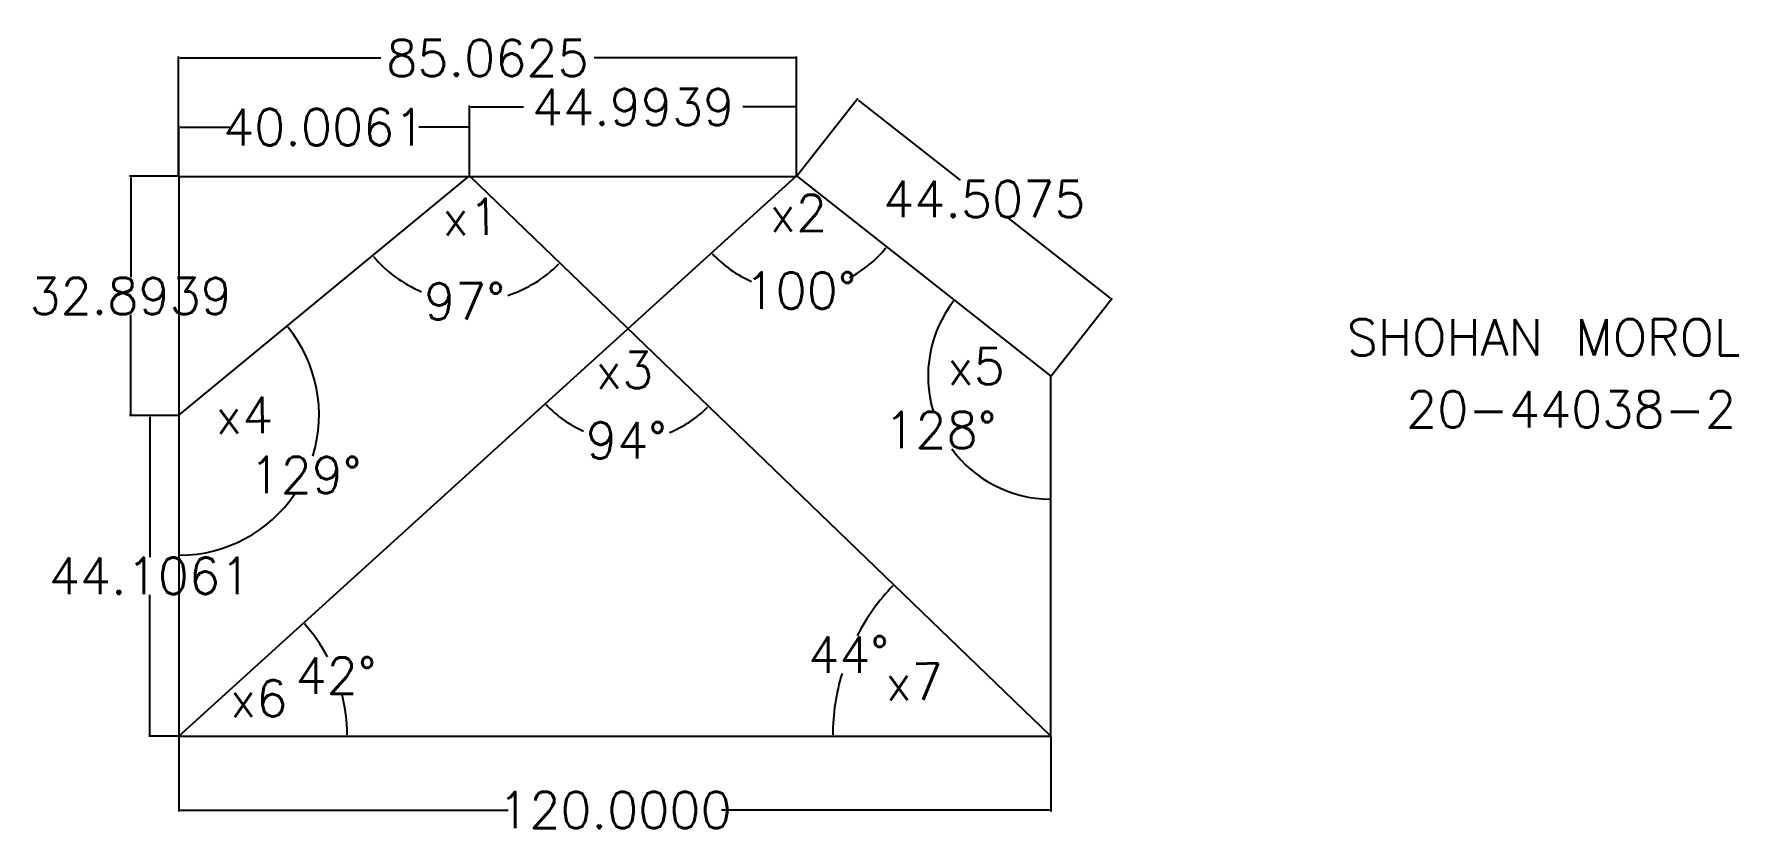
# Model space of a CAD drawing. Header units: inches. Extents: x -5 to 230, y -50 to 60.
import ezdxf

# ---------------------------------------------------------------- set-up
doc = ezdxf.new("R2010")
doc.units = ezdxf.units.IN
doc.header["$MEASUREMENT"] = 0
doc.styles.get("Standard").update_dxf_attribs({"font": 'txt.shx', "height": 5})
doc.dimstyles.get("Standard").update_dxf_attribs({"dimtxt": 5, "dimasz": 0.18, "dimexe": 0.18, "dimexo": 0.0625, "dimgap": 0.09, "dimtad": 0, "dimtih": 1, "dimtoh": 1, "dimdec": 4, "dimzin": 0, "dimdsep": 46, "dimtxsty": 'Standard', "dimcen": 0.09, "dimadec": 0, "dimazin": 0, "dimtfac": 1, "dimtdec": 4, "dimtofl": 0, "dimtmove": 0, "dimatfit": 3, "dimfxl": 1, "dimtolj": 1, "dimtzin": 0, "dimarcsym": 0})

# ---------------------------------------------------------------- blocks, each defined once
blk = doc.blocks.new('*D3')
at = {"color": 0, "lineweight": -2}
for p, q in [((14.84, 40.86), (14.84, 47.74)), ((15.02, 47.56), (21.83, 47.56)), ((54.66, 47.56), (47.84, 47.56)), ((54.84, 40.86), (54.84, 47.74))]:
    blk.add_line(p, q, dxfattribs=at)
at = {"color": 0}
for points in [[(15.02, 47.59), (15.02, 47.53), (14.84, 47.56)], [(54.66, 47.59), (54.66, 47.53), (54.84, 47.56)]]:
    blk.add_solid(points, dxfattribs=at)
at = {"layer": 'Defpoints', "color": 0}
for p in [(54.84, 47.56), (14.84, 40.8), (54.84, 40.8)]:
    blk.add_point(p, dxfattribs=at)
at = {"color": 0, "insert": (34.84, 47.56), "char_height": 5, "attachment_point": 5}
blk.add_mtext('\\A1;40.0061', dxfattribs=at)
blk = doc.blocks.new('*D4')
at = {"color": 0, "lineweight": -2}
for p, q in [((14.77, 7.9), (10.68, 7.9)), ((10.86, 7.72), (10.86, -11.56)), ((10.86, -36.02), (10.86, -16.74)), ((14.77, -36.2), (10.68, -36.2))]:
    blk.add_line(p, q, dxfattribs=at)
at = {"color": 0}
for points in [[(10.83, 7.72), (10.89, 7.72), (10.86, 7.9)], [(10.83, -36.02), (10.89, -36.02), (10.86, -36.2)]]:
    blk.add_solid(points, dxfattribs=at)
at = {"layer": 'Defpoints', "color": 0}
for p in [(10.86, 7.9), (14.84, 7.9), (14.84, -36.2)]:
    blk.add_point(p, dxfattribs=at)
at = {"color": 0, "insert": (10.86, -14.15), "char_height": 5, "attachment_point": 5}
blk.add_mtext('\\A1;44.1061', dxfattribs=at)
blk = doc.blocks.new('*D5')
at = {"color": 0, "lineweight": -2}
for p, q in [((14.77, 40.8), (8.02, 40.8)), ((8.2, 40.62), (8.2, 26.94)), ((8.2, 8.08), (8.2, 21.76)), ((14.71, 7.9), (8.02, 7.9))]:
    blk.add_line(p, q, dxfattribs=at)
at = {"color": 0}
for points in [[(8.17, 40.62), (8.23, 40.62), (8.2, 40.8)], [(8.17, 8.08), (8.23, 8.08), (8.2, 7.9)]]:
    blk.add_solid(points, dxfattribs=at)
at = {"layer": 'Defpoints', "color": 0}
for p in [(14.84, 40.8), (8.2, 7.9), (14.77, 7.9)]:
    blk.add_point(p, dxfattribs=at)
at = {"color": 0, "insert": (8.2, 24.35), "char_height": 5, "attachment_point": 5}
blk.add_mtext('\\A1;32.8939', dxfattribs=at)
blk = doc.blocks.new('*D6')
at = {"color": 0, "lineweight": -2}
for p, q in [((14.77, 40.86), (14.77, 57.26)), ((14.95, 57.08), (42.63, 57.08)), ((99.66, 57.08), (71.98, 57.08)), ((99.84, 40.86), (99.84, 57.26))]:
    blk.add_line(p, q, dxfattribs=at)
at = {"color": 0}
for points in [[(14.95, 57.11), (14.95, 57.05), (14.77, 57.08)], [(99.66, 57.11), (99.66, 57.05), (99.84, 57.08)]]:
    blk.add_solid(points, dxfattribs=at)
at = {"layer": 'Defpoints', "color": 0}
for p in [(99.84, 57.08), (14.77, 40.8), (99.84, 40.8)]:
    blk.add_point(p, dxfattribs=at)
at = {"color": 0, "insert": (57.3, 57.08), "char_height": 5, "attachment_point": 5}
blk.add_mtext('\\A1;85.0625', dxfattribs=at)
blk = doc.blocks.new('*D7')
at = {"color": 0, "lineweight": -2}
for p, q in [((99.87, 40.85), (108.28, 51.55)), ((108.31, 51.29), (122.37, 40.25)), ((143.03, 24.02), (128.96, 35.07)), ((134.87, 13.35), (143.28, 24.05))]:
    blk.add_line(p, q, dxfattribs=at)
at = {"color": 0}
for points in [[(108.33, 51.32), (108.29, 51.27), (108.17, 51.4)], [(143.04, 24.05), (143.01, 24), (143.17, 23.91)]]:
    blk.add_solid(points, dxfattribs=at)
at = {"layer": 'Defpoints', "color": 0}
for p in [(99.84, 40.8), (143.17, 23.91), (134.84, 13.3)]:
    blk.add_point(p, dxfattribs=at)
at = {"color": 0, "insert": (125.67, 37.66), "char_height": 5, "attachment_point": 5}
blk.add_mtext('\\A1;44.5075', dxfattribs=at)
blk = doc.blocks.new('*D8')
at = {"color": 0, "lineweight": -2}
for p, q in [((14.84, -36.26), (14.84, -46.54)), ((134.84, -36.26), (134.84, -46.54)), ((15.02, -46.36), (60.16, -46.36)), ((134.66, -46.36), (89.51, -46.36))]:
    blk.add_line(p, q, dxfattribs=at)
at = {"color": 0}
for points in [[(15.02, -46.33), (15.02, -46.39), (14.84, -46.36)], [(134.66, -46.33), (134.66, -46.39), (134.84, -46.36)]]:
    blk.add_solid(points, dxfattribs=at)
at = {"layer": 'Defpoints', "color": 0}
for p in [(14.84, -36.2), (134.84, -36.2), (134.84, -46.36)]:
    blk.add_point(p, dxfattribs=at)
at = {"color": 0, "insert": (74.84, -46.36), "char_height": 5, "attachment_point": 5}
blk.add_mtext('\\A1;120.0000', dxfattribs=at)
blk = doc.blocks.new('*D9')
at = {"color": 0, "lineweight": -2}
for p, q in [((54.84, 40.92), (54.84, 50.53)), ((55.02, 50.35), (62.25, 50.35)), ((99.66, 50.35), (92.43, 50.35)), ((99.84, 40.92), (99.84, 50.53))]:
    blk.add_line(p, q, dxfattribs=at)
at = {"color": 0}
for points in [[(55.02, 50.38), (55.02, 50.32), (54.84, 50.35)], [(99.66, 50.38), (99.66, 50.32), (99.84, 50.35)]]:
    blk.add_solid(points, dxfattribs=at)
at = {"layer": 'Defpoints', "color": 0}
for p in [(99.84, 50.35), (54.84, 40.86), (99.84, 40.86)]:
    blk.add_point(p, dxfattribs=at)
at = {"color": 0, "insert": (77.34, 50.35), "char_height": 5, "attachment_point": 5}
blk.add_mtext('\\A1;44.9939', dxfattribs=at)
blk = doc.blocks.new('*D10')
at = {"color": 0, "lineweight": -2}
for start, end in [(220.035, 247.5097), (287.7053, 315.4715)]:
    blk.add_arc((54.84, 40.86), 17.25, start, end, dxfattribs=at)
at = {"color": 0}
for points in [[(41.61, 29.74), (41.65, 29.78), (41.52, 29.9)], [(67.12, 28.78), (67.16, 28.74), (67.27, 28.89)]]:
    blk.add_solid(points, dxfattribs=at)
at = {"layer": 'Defpoints', "color": 0}
for p in [(54.84, 40.86), (54.84, 40.86), (49.41, 24.49), (14.77, 7.9), (134.84, -36.2)]:
    blk.add_point(p, dxfattribs=at)
at = {"color": 0, "insert": (54.16, 23.62), "char_height": 5, "attachment_point": 5}
blk.add_mtext('\\A1;97°', dxfattribs=at)
blk = doc.blocks.new('*D11')
at = {"color": 0, "lineweight": -2}
for start, end in [(297.5699, 321.1323), (222.8494, 246.8368)]:
    blk.add_arc((99.84, 40.86), 15.78, start, end, dxfattribs=at)
at = {"color": 0}
for points in [[(112.1, 30.98), (112.15, 30.94), (112.24, 31.1)], [(88.24, 30.11), (88.29, 30.15), (88.14, 30.26)]]:
    blk.add_solid(points, dxfattribs=at)
at = {"layer": 'Defpoints', "color": 0}
for p in [(99.84, 40.86), (99.84, 40.86), (95.85, 25.59), (134.84, 13.3), (14.84, -36.2)]:
    blk.add_point(p, dxfattribs=at)
at = {"color": 0, "insert": (100.38, 25.09), "char_height": 5, "attachment_point": 5}
blk.add_mtext('\\A1;100°', dxfattribs=at)
blk = doc.blocks.new('*D12')
at = {"color": 0, "lineweight": -2}
for start, end in [(222.8669, 246.3923), (291.7278, 315.3984)]:
    blk.add_arc((76.66, 19.85), 15.37, start, end, dxfattribs=at)
at = {"color": 0}
for points in [[(65.37, 9.37), (65.41, 9.41), (65.27, 9.52)], [(87.58, 9.07), (87.62, 9.03), (87.73, 9.18)]]:
    blk.add_solid(points, dxfattribs=at)
at = {"layer": 'Defpoints', "color": 0}
for p in [(54.84, 40.86), (99.84, 40.86), (72.29, 5.11), (14.84, -36.2), (134.84, -36.2)]:
    blk.add_point(p, dxfattribs=at)
at = {"color": 0, "insert": (76.42, 4.48), "char_height": 5, "attachment_point": 5}
blk.add_mtext('\\A1;94°', dxfattribs=at)
blk = doc.blocks.new('*D14')
at = {"color": 0, "lineweight": -2}
for start, end in [(342.9786, 38.9023), (270.5349, 325.8474)]:
    blk.add_arc((14.84, 7.96), 19.28, start, end, dxfattribs=at)
at = {"color": 0}
for points in [[(29.82, 20.04), (29.86, 20.08), (29.73, 20.2)], [(15.02, -11.35), (15.02, -11.29), (14.84, -11.32)]]:
    blk.add_solid(points, dxfattribs=at)
at = {"layer": 'Defpoints', "color": 0}
for p in [(14.84, 40.8), (54.84, 40.86), (14.77, 7.9), (28.02, -6.11), (14.84, -36.2)]:
    blk.add_point(p, dxfattribs=at)
at = {"color": 0, "insert": (32.27, -0.28), "char_height": 5, "attachment_point": 5}
blk.add_mtext('\\A1;129°', dxfattribs=at)
blk = doc.blocks.new('*D15')
at = {"color": 0, "lineweight": -2}
for start, end in [(28.1477, 41.7509), (0.4451, 14.37)]:
    blk.add_arc((14.84, -36.2), 23.17, start, end, dxfattribs=at)
at = {"color": 0}
for points in [[(32.1, -20.79), (32.14, -20.75), (32, -20.64)], [(38.03, -36.02), (37.97, -36.02), (38.01, -36.2)]]:
    blk.add_solid(points, dxfattribs=at)
at = {"layer": 'Defpoints', "color": 0}
for p in [(99.84, 40.86), (37.31, -30.57), (14.84, -36.2), (14.84, -36.2), (134.84, -36.2)]:
    blk.add_point(p, dxfattribs=at)
at = {"color": 0, "insert": (36.45, -27.86), "char_height": 5, "attachment_point": 5}
blk.add_mtext('\\A1;42°', dxfattribs=at)
blk = doc.blocks.new('*D16')
at = {"color": 0, "lineweight": -2}
for start, end in [(136.4128, 152.5925), (163.2752, 179.6565)]:
    blk.add_arc((134.84, -36.2), 30.02, start, end, dxfattribs=at)
at = {"color": 0}
for points in [[(113.07, -15.48), (113.11, -15.52), (113.21, -15.37)], [(104.84, -36.02), (104.78, -36.02), (104.81, -36.2)]]:
    blk.add_solid(points, dxfattribs=at)
at = {"layer": 'Defpoints', "color": 0}
for p in [(54.84, 40.86), (108.65, -21.52), (14.84, -36.2), (134.84, -36.2), (134.84, -36.2)]:
    blk.add_point(p, dxfattribs=at)
at = {"color": 0, "insert": (106.99, -24.97), "char_height": 5, "attachment_point": 5}
blk.add_mtext('\\A1;44°', dxfattribs=at)
blk = doc.blocks.new('*D18')
at = {"color": 0, "lineweight": -2}
for start, end in [(142.3955, 196.4718), (216.1454, 269.3902)]:
    blk.add_arc((134.84, 13.3), 16.91, start, end, dxfattribs=at)
at = {"color": 0}
for points in [[(121.41, 23.64), (121.46, 23.61), (121.55, 23.77)], [(134.66, -3.58), (134.66, -3.64), (134.84, -3.61)]]:
    blk.add_solid(points, dxfattribs=at)
at = {"layer": 'Defpoints', "color": 0}
for p in [(99.84, 40.86), (117.98, 11.97), (134.84, 13.3), (134.84, 13.3), (134.84, -23.7)]:
    blk.add_point(p, dxfattribs=at)
at = {"color": 0, "insert": (119.62, 5.92), "char_height": 5, "attachment_point": 5}
blk.add_mtext('\\A1;128°', dxfattribs=at)

msp = doc.modelspace()

# ---------------------------------------------------------------- linework, layer by layer
for p, q in [((14.77268, 7.90464), (54.8413, 40.86103)), ((14.83518, -36.20147), (99.83518, 40.86103)), ((14.83518, 40.79853), (14.83518, -36.20147)), ((14.83518, 40.79853), (99.83518, 40.79853)), ((54.8413, 40.86103), (134.83518, -36.20147)), ((99.83518, 40.86103), (134.83518, 13.30458)), ((134.83518, -23.69542), (134.83518, 13.30458)), ((134.83518, -36.20147), (134.83518, -23.69542)), ((14.83518, -36.20147), (134.83518, -36.20147))]:
    msp.add_line(p, q)

# ---------------------------------------------------------------- texts
for s, p in [('x1', (51.13259, 32.63589)), ('x2', (96.1533, 33.16725)), ('x3', (72.22497, 11.55843)), ('x5', (120.61338, 12.08979)), ('x4', (19.93713, 5.35917)), ('x7', (112.10552, -31.30498)), ('x6', (21.88685, -33.60756))]:
    msp.add_text(s, height=5, rotation=1).set_placement(p)
for s, p in [('SHOHAN MOROL', (175.55992, 16.16359)), ('20-44038-2', (183.71327, 6.24478))]:
    msp.add_text(s, height=5).set_placement(p)

# ---------------------------------------------------------------- dimensions: what is measured, and where the dimension line sits
for base, p1, p2, picture, middle in [((99.83518, 57.07866), (14.77268, 40.79853), (99.83518, 40.79853), '*D6', (57.30393, 57.07866)), ((54.8413, 47.56049), (14.83518, 40.79853), (54.8413, 40.79853), '*D3', (34.83824, 47.56049)), ((134.83518, -46.36031), (14.83518, -36.20147), (134.83518, -36.20147), '*D8', (74.83518, -46.36031))]:
    dim = msp.add_linear_dim(base=base, p1=p1, p2=p2, dimstyle='Standard')
    dim.commit()
    dim.dimension.update_dxf_attribs({"geometry": picture, "text_midpoint": middle})
for p1, p2, distance, picture, middle in [((54.8413, 40.86103), (99.83518, 40.86103), 9.48702, '*D9', (77.33824, 50.34804)), ((99.83518, 40.79853), (134.83518, 13.30458), 13.48731, '*D7', (125.6668, 37.65777))]:
    dim = msp.add_aligned_dim(p1=p1, p2=p2, distance=distance, dimstyle='Standard')
    dim.commit()
    dim.dimension.update_dxf_attribs({"geometry": picture, "text_midpoint": middle})
for base, p1, p2, picture, middle in [((8.196, 7.90464), (14.83518, 40.79853), (14.77268, 7.90464), '*D5', (8.196, 24.35158)), ((10.85594, 7.90464), (14.83518, -36.20147), (14.83518, 7.90464), '*D4', (10.85594, -14.14842))]:
    dim = msp.add_linear_dim(base=base, p1=p1, p2=p2, angle=90, dimstyle='Standard')
    dim.commit()
    dim.dimension.update_dxf_attribs({"geometry": picture, "text_midpoint": middle})
for base, line1, line2, picture, middle in [((49.40914, 24.48564), ((54.8413, 40.86103), (134.83518, -36.20147)), ((14.77268, 7.90464), (54.8413, 40.86103)), '*D10', (54.16493, 23.62141)), ((28.02003, -6.11107), ((14.83518, 40.79853), (14.83518, -36.20147)), ((14.77268, 7.90464), (54.8413, 40.86103)), '*D14', (32.2687, -0.27781)), ((95.85473, 25.58796), ((99.83518, 40.86103), (134.83518, 13.30458)), ((14.83518, -36.20147), (99.83518, 40.86103)), '*D11', (100.38349, 25.08732)), ((72.28647, 5.10814), ((54.8413, 40.86103), (134.83518, -36.20147)), ((14.83518, -36.20147), (99.83518, 40.86103)), '*D12', (76.42296, 4.47589)), ((37.31071, -30.57047), ((14.83518, -36.20147), (134.83518, -36.20147)), ((14.83518, -36.20147), (99.83518, 40.86103)), '*D15', (36.45218, -27.86103)), ((108.65075, -21.51518), ((14.83518, -36.20147), (134.83518, -36.20147)), ((54.8413, 40.86103), (134.83518, -36.20147)), '*D16', (106.99261, -24.97192)), ((117.97595, 11.97069), ((134.83518, -23.69542), (134.83518, 13.30458)), ((99.83518, 40.86103), (134.83518, 13.30458)), '*D18', (119.62101, 5.91933))]:
    dim = msp.add_angular_dim_2l(base=base, line1=line1, line2=line2, dimstyle='Standard')
    dim.commit()
    dim.dimension.update_dxf_attribs({"geometry": picture, "text_midpoint": middle})

doc.saveas('drawing.dxf')
